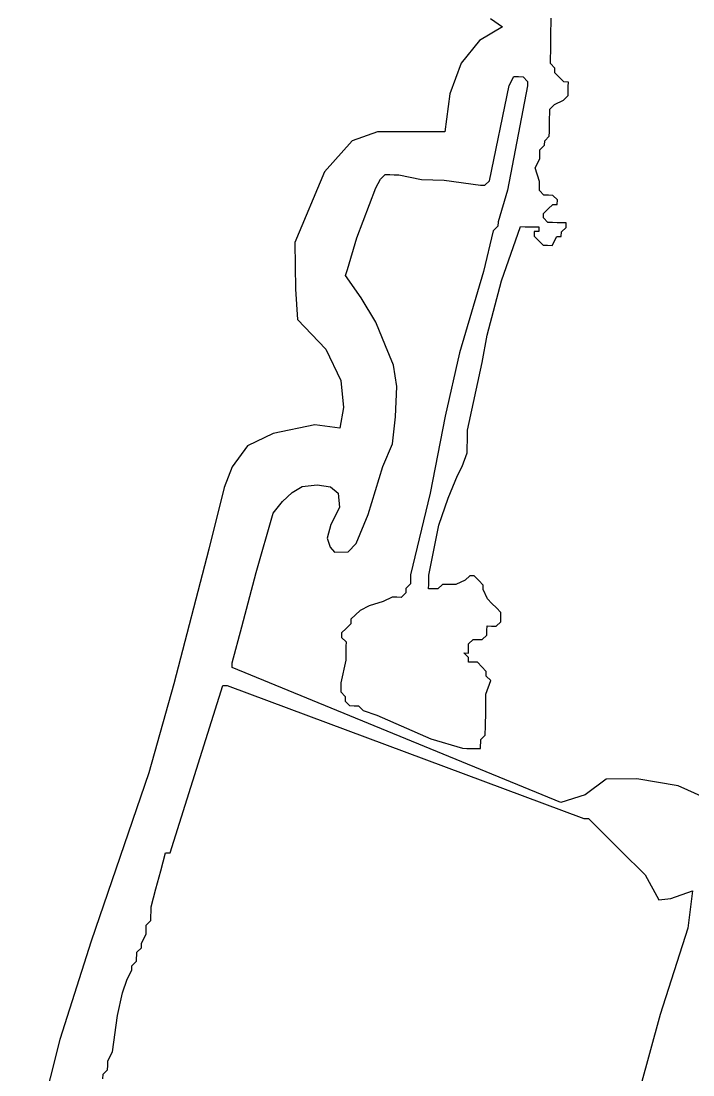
# Model space of a CAD drawing. Header units: metres. Extents: x 266352 to 301042, y 2101789 to 2138568.
# Drawn here: x 287260 to 287852, y 2121106 to 2122034 of the extents above; entities that cross this region are included whole.
import ezdxf

# ---------------------------------------------------------------- set-up
doc = ezdxf.new("R2010")
doc.units = ezdxf.units.M
doc.layers.add('MANGROOVE BUFFER ZONE', color=120, linetype='Continuous')

# ---------------------------------------------------------------- blocks, each defined once
blk = doc.blocks.new('A$Ccdb33366')
at = {"layer": 'MANGROOVE BUFFER ZONE'}
for points in [[(6.6042, 10.2404), (6.6218, 10.2281), (6.5884, 10.2077), (6.5624, 10.1743), (6.5466, 10.1297), (6.5402, 10.074), (6.4418, 10.0725), (6.405, 10.0588), (6.3655, 10.0129), (6.3242, 9.9091), (6.326, 9.8412), (6.3297, 9.7971), (6.3716, 9.7544), (6.3941, 9.7093), (6.3987, 9.6699), (6.3941, 9.6396), (6.3573, 9.6442), (6.2967, 9.6304), (6.2599, 9.612), (6.2379, 9.5808), (6.2269, 9.5505), (6.2058, 9.4605), (6.158, 9.2635), (6.1232, 9.1332), (6.0431, 8.8867), (5.9999, 8.7425), (5.9469, 8.5185)], [(6.9335, 9.1103), (6.8953, 9.1265), (6.8351, 9.1357), (6.79, 9.1346), (6.7599, 9.1114), (6.7246, 9.0995), (6.2424, 9.2888), (6.2424, 9.2954), (6.2556, 9.3483), (6.2754, 9.4278), (6.2986, 9.5145), (6.312, 9.5317), (6.3261, 9.5451), (6.3403, 9.554), (6.3621, 9.5568), (6.3816, 9.554), (6.3929, 9.5451), (6.3953, 9.524), (6.3828, 9.4994), (6.3779, 9.4791), (6.3824, 9.4662), (6.3889, 9.4589), (6.4091, 9.4597), (6.4204, 9.4723), (6.437, 9.5147), (6.4573, 9.5849), (6.4708, 9.618), (6.4749, 9.6574), (6.476, 9.7019), (6.4708, 9.733), (6.4584, 9.7609), (6.4439, 9.7951), (6.4221, 9.8303), (6.3988, 9.8624), (6.4012, 9.8714), (6.4145, 9.9177), (6.4409, 9.9906), (6.4476, 10.0038), (6.4542, 10.0104), (6.4608, 10.0104), (6.4674, 10.0104), (6.474, 10.0104), (6.5071, 10.0038), (6.5402, 10.0038), (6.5932, 9.9972), (6.5998, 9.9972), (6.6064, 10.0038), (6.6329, 10.1428), (6.6395, 10.1561), (6.6461, 10.1561), (6.6528, 10.1561), (6.6594, 10.1494), (6.6594, 10.1428), (6.6329, 9.9906), (6.6197, 9.9442), (6.6197, 9.9376), (6.613, 9.931), (6.5998, 9.8714), (6.5667, 9.7522), (6.5469, 9.6595), (6.527, 9.547), (6.5005, 9.4278), (6.5005, 9.4146), (6.4939, 9.4079), (6.4939, 9.4013), (6.4873, 9.3947), (6.4807, 9.3947), (6.474, 9.3947), (6.4608, 9.3881), (6.4409, 9.3815), (6.4277, 9.3748), (6.4211, 9.3682), (6.4145, 9.3616), (6.4145, 9.355), (6.4078, 9.3483), (6.4012, 9.3417), (6.4012, 9.3351), (6.4078, 9.3285), (6.4078, 9.3219), (6.4078, 9.302), (6.4012, 9.2689), (6.4012, 9.2623), (6.4012, 9.2557), (6.4078, 9.249), (6.4078, 9.2424), (6.4145, 9.2358), (6.4211, 9.2358), (6.4277, 9.2358), (6.4343, 9.2292), (6.4542, 9.2226), (6.5336, 9.1895), (6.5799, 9.1762), (6.5866, 9.1762), (6.5932, 9.1762), (6.5998, 9.1762), (6.6064, 9.1762), (6.6064, 9.1895), (6.613, 9.1961), (6.613, 9.2093), (6.613, 9.2292), (6.613, 9.2557), (6.6197, 9.2755), (6.613, 9.2821), (6.613, 9.2888), (6.6064, 9.2954), (6.5998, 9.302), (6.5866, 9.302), (6.5866, 9.3086), (6.5799, 9.3152), (6.5866, 9.3152), (6.5866, 9.3219), (6.5866, 9.3285), (6.5932, 9.3351), (6.6064, 9.3351), (6.613, 9.3417), (6.613, 9.3483), (6.613, 9.355), (6.6197, 9.355), (6.6263, 9.355), (6.6329, 9.3616), (6.6329, 9.3682), (6.6329, 9.3748), (6.6263, 9.3815), (6.6197, 9.3881), (6.613, 9.3947), (6.6064, 9.4079), (6.6064, 9.4146), (6.5998, 9.4212), (6.5932, 9.4278), (6.5866, 9.4278), (6.5799, 9.4212), (6.5667, 9.4146), (6.5601, 9.4146), (6.5535, 9.4146), (6.5469, 9.4146), (6.5402, 9.4079), (6.5336, 9.4079), (6.527, 9.4079), (6.527, 9.4146), (6.527, 9.4212), (6.527, 9.4278), (6.5402, 9.5006), (6.5535, 9.5403), (6.5667, 9.5735), (6.5733, 9.5867), (6.5799, 9.6066), (6.5799, 9.633), (6.5799, 9.6397), (6.5998, 9.739), (6.6064, 9.7787), (6.6263, 9.8581), (6.6528, 9.9376), (6.6594, 9.9376), (6.666, 9.9376), (6.6792, 9.9376), (6.6792, 9.931), (6.6726, 9.931), (6.6726, 9.9243), (6.6792, 9.9177), (6.6859, 9.9111), (6.6925, 9.9111), (6.6991, 9.9111), (6.7057, 9.9243), (6.7123, 9.9243), (6.7123, 9.931), (6.719, 9.9376), (6.719, 9.9442), (6.7123, 9.9442), (6.7057, 9.9442), (6.6991, 9.9442), (6.6925, 9.9442), (6.6859, 9.9508), (6.6859, 9.9574), (6.6925, 9.9641), (6.6991, 9.9707), (6.7057, 9.9707), (6.7057, 9.9773), (6.6991, 9.9839), (6.6925, 9.9839), (6.6859, 9.9839), (6.6792, 9.9906), (6.6792, 9.9972), (6.6792, 10.0038), (6.6726, 10.0237), (6.6792, 10.0369), (6.6792, 10.0501), (6.6859, 10.0568), (6.6859, 10.0634), (6.6925, 10.07), (6.6925, 10.0766), (6.6925, 10.0832), (6.6925, 10.0899), (6.6925, 10.1097), (6.6991, 10.1163), (6.7123, 10.123), (6.719, 10.1296), (6.719, 10.1362), (6.719, 10.1428), (6.719, 10.1494), (6.7123, 10.1494), (6.7057, 10.1561), (6.6991, 10.1627), (6.6991, 10.1693), (6.6925, 10.1759), (6.6925, 10.2024), (6.6925, 10.2157), (6.6925, 10.2421)], [(6.0636, 8.6863), (6.0636, 8.6929), (6.0702, 8.6995), (6.0702, 8.7061), (6.0702, 8.7128), (6.0769, 8.726), (6.0835, 8.779), (6.0901, 8.8121), (6.0967, 8.8319), (6.1033, 8.8452), (6.1033, 8.8518), (6.11, 8.8584), (6.11, 8.8717), (6.1166, 8.8783), (6.1166, 8.8849), (6.1232, 8.8981), (6.1232, 8.9048), (6.1232, 8.9114), (6.1298, 8.918), (6.1298, 8.9246), (6.1298, 8.9312), (6.1298, 8.9379), (6.1364, 8.9644), (6.1431, 8.9908), (6.1497, 9.0173), (6.1563, 9.0173), (6.2291, 9.2623), (6.2357, 9.2623), (6.2357, 9.2623), (6.7587, 9.0769), (6.7653, 9.0769), (6.813, 9.0307), (6.849, 8.9959), (6.8699, 8.9599), (6.8873, 8.9623), (6.9186, 8.9739), (6.9128, 8.9193), (6.8745, 8.7929), (6.8466, 8.6843)], [(6.0636, 8.6863), (6.0636, 8.6929), (6.0702, 8.6995), (6.0702, 8.7061), (6.0702, 8.7128), (6.0769, 8.726), (6.0835, 8.779), (6.0901, 8.8121), (6.0967, 8.8319), (6.1033, 8.8452), (6.1033, 8.8518), (6.11, 8.8584), (6.11, 8.8717), (6.1166, 8.8783), (6.1166, 8.8849), (6.1232, 8.8981), (6.1232, 8.9048), (6.1232, 8.9114), (6.1298, 8.918), (6.1298, 8.9246), (6.1298, 8.9312), (6.1298, 8.9379), (6.1364, 8.9644), (6.1431, 8.9908), (6.1497, 9.0173), (6.1563, 9.0173), (6.2291, 9.2623), (6.2357, 9.2623), (6.2357, 9.2623), (6.7587, 9.0769), (6.7653, 9.0769), (6.813, 9.0307), (6.849, 8.9959), (6.8699, 8.9599), (6.8873, 8.9623), (6.9186, 8.9739), (6.9128, 8.9193), (6.8745, 8.7929), (6.8466, 8.6843)]]:
    blk.add_lwpolyline(points, dxfattribs=at)

msp = doc.modelspace()

# ---------------------------------------------------------------- block references
at = {"xscale": 604.2174030490069, "yscale": 604.2174030490069, "zscale": 604.2174030490069, "rotation": 359.0939183652337}
msp.add_blockref('A$Ccdb33366', (283586.01, 2115912.96), dxfattribs=at)

doc.saveas('drawing.dxf')
